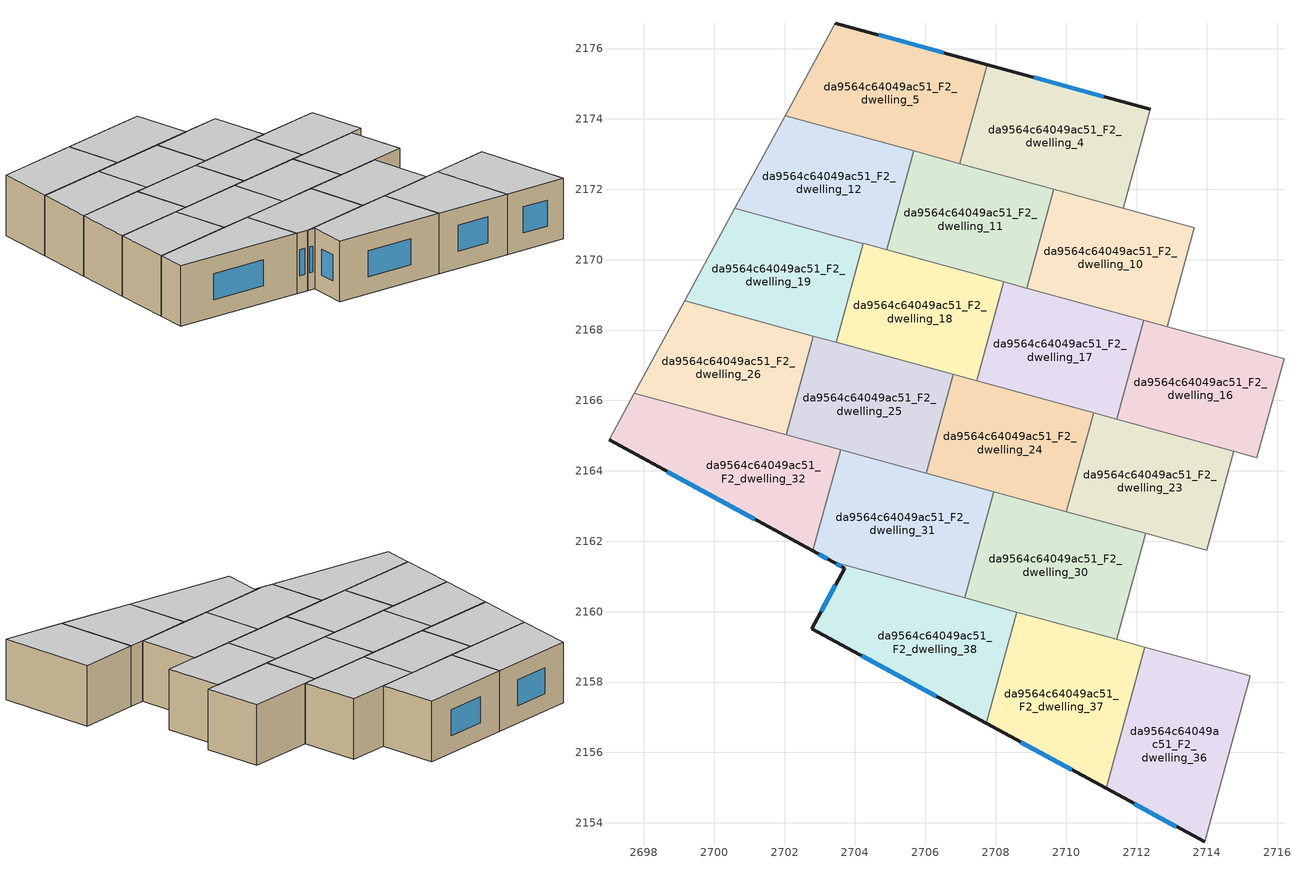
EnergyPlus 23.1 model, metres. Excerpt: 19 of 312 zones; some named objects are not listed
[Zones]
da9564c64049ac51_F2_dwelling_10
 floor to da9564c64049ac51_F1_dwelling_10 (EU_floor_Construction): 2713.63,2170.91 2712.86,2168.1 2708.88,2169.19 2709.65,2172 z6
 wall to da9564c64049ac51_F2_dwelling_9 (EU_wall_Construction): 2712.86,2168.1 2713.63,2170.91 z6:9
 wall to da9564c64049ac51_F2_dwelling_11 (EU_wall_Construction): 2709.65,2172 2708.88,2169.19 z6:9
 wall to da9564c64049ac51_F2_dwelling_17 (EU_wall_Construction): 2708.88,2169.19 2712.21,2168.28 z6:9
 wall to da9564c64049ac51_F2_dwelling_3 (EU_wall_Construction): 2713.63,2170.91 2711.62,2171.46 z6:9
 wall to da9564c64049ac51_F2_dwelling_16 (EU_wall_Construction): 2712.21,2168.28 2712.86,2168.1 z6:9
 wall to da9564c64049ac51_F2_dwelling_4 (EU_wall_Construction): 2711.62,2171.46 2709.65,2172 z6:9
 ceiling to da9564c64049ac51_F3_dwelling_10 (EU_floor_Construction): 2712.86,2168.1 2713.63,2170.91 2709.65,2172 2708.88,2169.19 z9
da9564c64049ac51_F2_dwelling_11
 floor to da9564c64049ac51_F1_dwelling_11 (EU_floor_Construction): 2709.65,2172 2708.88,2169.19 2704.9,2170.28 2705.67,2173.09 z6
 wall to da9564c64049ac51_F2_dwelling_12 (EU_wall_Construction): 2705.67,2173.09 2704.9,2170.28 z6:9
 wall to da9564c64049ac51_F2_dwelling_18 (EU_wall_Construction): 2704.9,2170.28 2708.22,2169.37 z6:9
 wall to da9564c64049ac51_F2_dwelling_4 (EU_wall_Construction): 2709.65,2172 2706.98,2172.73 z6:9
 wall to da9564c64049ac51_F2_dwelling_17 (EU_wall_Construction): 2708.22,2169.37 2708.88,2169.19 z6:9
 wall to da9564c64049ac51_F2_dwelling_5 (EU_wall_Construction): 2706.98,2172.73 2705.67,2173.09 z6:9
 ceiling to da9564c64049ac51_F3_dwelling_11 (EU_floor_Construction): 2708.88,2169.19 2709.65,2172 2705.67,2173.09 2704.9,2170.28 z9
da9564c64049ac51_F2_dwelling_12
 floor to da9564c64049ac51_F1_dwelling_12 (EU_floor_Construction): 2705.67,2173.09 2704.9,2170.28 2700.59,2171.46 2702.01,2174.09 z6
 wall adiabatic (EU_wall_Construction): 2702.01,2174.09 2700.59,2171.46 z6:9
 wall to da9564c64049ac51_F2_dwelling_19 (EU_wall_Construction): 2700.59,2171.46 2704.24,2170.46 z6:9
 wall to da9564c64049ac51_F2_dwelling_5 (EU_wall_Construction): 2705.67,2173.09 2702.01,2174.09 z6:9
 wall to da9564c64049ac51_F2_dwelling_18 (EU_wall_Construction): 2704.24,2170.46 2704.9,2170.28 z6:9
 ceiling to da9564c64049ac51_F3_dwelling_12 (EU_floor_Construction): 2704.9,2170.28 2705.67,2173.09 2702.01,2174.09 2700.59,2171.46 z9
da9564c64049ac51_F2_dwelling_16
 floor to da9564c64049ac51_F1_dwelling_16 (EU_floor_Construction): 2716.19,2167.19 2715.42,2164.38 2711.44,2165.47 2712.21,2168.28 z6
 wall to da9564c64049ac51_F2_dwelling_15 (EU_wall_Construction): 2715.42,2164.38 2716.19,2167.19 z6:9
 wall to da9564c64049ac51_F2_dwelling_17 (EU_wall_Construction): 2712.21,2168.28 2711.44,2165.47 z6:9
 wall to da9564c64049ac51_F2_dwelling_23 (EU_wall_Construction): 2711.44,2165.47 2714.76,2164.56 z6:9
 wall to da9564c64049ac51_F2_dwelling_9 (EU_wall_Construction): 2716.19,2167.19 2712.86,2168.1 z6:9
 wall to da9564c64049ac51_F2_dwelling_22 (EU_wall_Construction): 2714.76,2164.56 2715.42,2164.38 z6:9
 ceiling to da9564c64049ac51_F3_dwelling_16 (EU_floor_Construction): 2715.42,2164.38 2716.19,2167.19 2712.21,2168.28 2711.44,2165.47 z9
da9564c64049ac51_F2_dwelling_17
 floor to da9564c64049ac51_F1_dwelling_17 (EU_floor_Construction): 2712.21,2168.28 2711.44,2165.47 2707.45,2166.56 2708.22,2169.37 z6
 wall to da9564c64049ac51_F2_dwelling_18 (EU_wall_Construction): 2708.22,2169.37 2707.45,2166.56 z6:9
 wall to da9564c64049ac51_F2_dwelling_24 (EU_wall_Construction): 2707.45,2166.56 2710.78,2165.65 z6:9
 wall to da9564c64049ac51_F2_dwelling_23 (EU_wall_Construction): 2710.78,2165.65 2711.44,2165.47 z6:9
 ceiling to da9564c64049ac51_F3_dwelling_17 (EU_floor_Construction): 2711.44,2165.47 2712.21,2168.28 2708.22,2169.37 2707.45,2166.56 z9
da9564c64049ac51_F2_dwelling_18
 floor to da9564c64049ac51_F1_dwelling_18 (EU_floor_Construction): 2708.22,2169.37 2707.45,2166.56 2703.47,2167.65 2704.24,2170.46 z6
 wall to da9564c64049ac51_F2_dwelling_19 (EU_wall_Construction): 2704.24,2170.46 2703.47,2167.65 z6:9
 wall to da9564c64049ac51_F2_dwelling_25 (EU_wall_Construction): 2703.47,2167.65 2706.79,2166.74 z6:9
 wall to da9564c64049ac51_F2_dwelling_24 (EU_wall_Construction): 2706.79,2166.74 2707.45,2166.56 z6:9
 ceiling to da9564c64049ac51_F3_dwelling_18 (EU_floor_Construction): 2707.45,2166.56 2708.22,2169.37 2704.24,2170.46 2703.47,2167.65 z9
da9564c64049ac51_F2_dwelling_19
 floor to da9564c64049ac51_F1_dwelling_19 (EU_floor_Construction): 2704.24,2170.46 2703.47,2167.65 2699.16,2168.83 2700.59,2171.46 z6
 wall adiabatic (EU_wall_Construction): 2700.59,2171.46 2699.16,2168.83 z6:9
 wall to da9564c64049ac51_F2_dwelling_26 (EU_wall_Construction): 2699.16,2168.83 2702.81,2167.83 z6:9
 wall to da9564c64049ac51_F2_dwelling_25 (EU_wall_Construction): 2702.81,2167.83 2703.47,2167.65 z6:9
 ceiling to da9564c64049ac51_F3_dwelling_19 (EU_floor_Construction): 2703.47,2167.65 2704.24,2170.46 2700.59,2171.46 2699.16,2168.83 z9
da9564c64049ac51_F2_dwelling_23
 floor to da9564c64049ac51_F1_dwelling_23 (EU_floor_Construction): 2714.76,2164.56 2713.99,2161.75 2710.01,2162.84 2710.78,2165.65 z6
 wall to da9564c64049ac51_F2_dwelling_22 (EU_wall_Construction): 2713.99,2161.75 2714.76,2164.56 z6:9
 wall to da9564c64049ac51_F2_dwelling_24 (EU_wall_Construction): 2710.78,2165.65 2710.01,2162.84 z6:9
 wall to da9564c64049ac51_F2_dwelling_30 (EU_wall_Construction): 2710.01,2162.84 2712.27,2162.22 z6:9
 wall to da9564c64049ac51_F2_dwelling_29 (EU_wall_Construction): 2712.27,2162.22 2713.99,2161.75 z6:9
 ceiling to da9564c64049ac51_F3_dwelling_23 (EU_floor_Construction): 2713.99,2161.75 2714.76,2164.56 2710.78,2165.65 2710.01,2162.84 z9
da9564c64049ac51_F2_dwelling_24
 floor to da9564c64049ac51_F1_dwelling_24 (EU_floor_Construction): 2710.78,2165.65 2710.01,2162.84 2706.03,2163.93 2706.79,2166.74 z6
 wall to da9564c64049ac51_F2_dwelling_25 (EU_wall_Construction): 2706.79,2166.74 2706.03,2163.93 z6:9
 wall to da9564c64049ac51_F2_dwelling_31 (EU_wall_Construction): 2706.03,2163.93 2707.94,2163.41 z6:9
 wall to da9564c64049ac51_F2_dwelling_30 (EU_wall_Construction): 2707.94,2163.41 2710.01,2162.84 z6:9
 ceiling to da9564c64049ac51_F3_dwelling_24 (EU_floor_Construction): 2710.01,2162.84 2710.78,2165.65 2706.79,2166.74 2706.03,2163.93 z9
da9564c64049ac51_F2_dwelling_25
 floor to da9564c64049ac51_F1_dwelling_25 (EU_floor_Construction): 2706.79,2166.74 2706.03,2163.93 2702.04,2165.02 2702.81,2167.83 z6
 wall to da9564c64049ac51_F2_dwelling_26 (EU_wall_Construction): 2702.81,2167.83 2702.04,2165.02 z6:9
 wall to da9564c64049ac51_F2_dwelling_32 (EU_wall_Construction): 2702.04,2165.02 2703.59,2164.6 z6:9
 wall to da9564c64049ac51_F2_dwelling_31 (EU_wall_Construction): 2703.59,2164.6 2706.03,2163.93 z6:9
 ceiling to da9564c64049ac51_F3_dwelling_25 (EU_floor_Construction): 2706.03,2163.93 2706.79,2166.74 2702.81,2167.83 2702.04,2165.02 z9
da9564c64049ac51_F2_dwelling_26
 floor to da9564c64049ac51_F1_dwelling_26 (EU_floor_Construction): 2702.81,2167.83 2702.04,2165.02 2697.73,2166.2 2699.16,2168.83 z6
 wall adiabatic (EU_wall_Construction): 2699.16,2168.83 2697.73,2166.2 z6:9
 wall to da9564c64049ac51_F2_dwelling_32 (EU_wall_Construction): 2697.73,2166.2 2702.04,2165.02 z6:9
 ceiling to da9564c64049ac51_F3_dwelling_26 (EU_floor_Construction): 2702.04,2165.02 2702.81,2167.83 2699.16,2168.83 2697.73,2166.2 z9
da9564c64049ac51_F2_dwelling_30
 floor to da9564c64049ac51_F1_dwelling_30 (EU_floor_Construction): 2712.27,2162.22 2711.44,2159.21 2707.11,2160.39 2707.94,2163.41 z6
 wall to da9564c64049ac51_F2_dwelling_29 (EU_wall_Construction): 2711.44,2159.21 2712.27,2162.22 z6:9
 wall to da9564c64049ac51_F2_dwelling_31 (EU_wall_Construction): 2707.94,2163.41 2707.11,2160.39 z6:9
 wall to da9564c64049ac51_F2_dwelling_37 (EU_wall_Construction): 2708.6,2159.99 2711.44,2159.21 z6:9
 wall to da9564c64049ac51_F2_dwelling_38 (EU_wall_Construction): 2707.11,2160.39 2708.6,2159.99 z6:9
 ceiling to da9564c64049ac51_F3_dwelling_30 (EU_floor_Construction): 2711.44,2159.21 2712.27,2162.22 2707.94,2163.41 2707.11,2160.39 z9
da9564c64049ac51_F2_dwelling_31
 floor to da9564c64049ac51_F1_dwelling_31 (EU_floor_Construction): 2707.94,2163.41 2707.11,2160.39 2703.36,2161.42 2702.81,2161.72 2703.59,2164.6 z6
 wall outside (EU_wall_Construction): 2702.81,2161.72 2703.36,2161.42 z6:9
 wall to da9564c64049ac51_F2_dwelling_32 (EU_wall_Construction): 2703.59,2164.6 2702.81,2161.72 z6:9
 wall to da9564c64049ac51_F2_dwelling_38 (EU_wall_Construction): 2703.36,2161.42 2707.11,2160.39 z6:9
 window (EU_Window_Construction): 2702.97,2161.64 2703.21,2161.51 z6.86:8.14
 ceiling to da9564c64049ac51_F3_dwelling_31 (EU_floor_Construction): 2707.11,2160.39 2707.94,2163.41 2703.59,2164.6 2702.81,2161.72 2703.36,2161.42 z9
da9564c64049ac51_F2_dwelling_32
 floor to da9564c64049ac51_F1_dwelling_32 (EU_floor_Construction): 2703.59,2164.6 2702.81,2161.72 2697.01,2164.88 2697.73,2166.2 z6
 wall outside (EU_wall_Construction): 2697.01,2164.88 2702.81,2161.72 z6:9
 wall adiabatic (EU_wall_Construction): 2697.73,2166.2 2697.01,2164.88 z6:9
 window (EU_Window_Construction): 2698.67,2163.98 2701.15,2162.63 z6.86:8.14
 ceiling to da9564c64049ac51_F3_dwelling_32 (EU_floor_Construction): 2702.81,2161.72 2703.59,2164.6 2697.73,2166.2 2697.01,2164.88 z9
da9564c64049ac51_F2_dwelling_36
 floor to da9564c64049ac51_F1_dwelling_36 (EU_floor_Construction): 2715.22,2158.17 2713.93,2153.46 2711.13,2154.98 2712.23,2158.99 z6
 wall outside (EU_wall_Construction): 2711.13,2154.98 2713.93,2153.46 z6:9
 wall to da9564c64049ac51_F2_dwelling_35 (EU_wall_Construction): 2713.93,2153.46 2715.22,2158.17 z6:9
 wall to da9564c64049ac51_F2_dwelling_37 (EU_wall_Construction): 2712.23,2158.99 2711.13,2154.98 z6:9
 wall to da9564c64049ac51_F2_dwelling_29 (EU_wall_Construction): 2715.22,2158.17 2712.23,2158.99 z6:9
 window (EU_Window_Construction): 2711.93,2154.54 2713.13,2153.89 z6.86:8.14
 ceiling to da9564c64049ac51_F3_dwelling_36 (EU_floor_Construction): 2713.93,2153.46 2715.22,2158.17 2712.23,2158.99 2711.13,2154.98 z9
da9564c64049ac51_F2_dwelling_37
 floor to da9564c64049ac51_F1_dwelling_37 (EU_floor_Construction): 2712.23,2158.99 2711.13,2154.98 2707.73,2156.82 2708.6,2159.99 z6
 wall outside (EU_wall_Construction): 2707.73,2156.82 2711.13,2154.98 z6:9
 wall to da9564c64049ac51_F2_dwelling_38 (EU_wall_Construction): 2708.6,2159.99 2707.73,2156.82 z6:9
 wall to da9564c64049ac51_F2_dwelling_29 (EU_wall_Construction): 2712.23,2158.99 2711.44,2159.21 z6:9
 window (EU_Window_Construction): 2708.7,2156.3 2710.16,2155.5 z6.86:8.14
 ceiling to da9564c64049ac51_F3_dwelling_37 (EU_floor_Construction): 2711.13,2154.98 2712.23,2158.99 2708.6,2159.99 2707.73,2156.82 z9
da9564c64049ac51_F2_dwelling_38
 floor to da9564c64049ac51_F1_dwelling_38 (EU_floor_Construction): 2708.6,2159.99 2707.73,2156.82 2702.77,2159.52 2703.71,2161.24 2703.36,2161.42 z6
 wall outside (EU_wall_Construction): 2703.36,2161.42 2703.71,2161.24 2702.77,2159.52 2707.73,2156.82 z6:9
 window (EU_Window_Construction): 2704.19,2158.75 2706.31,2157.59 / 2703.44,2160.74 2703.04,2160.01 / 2703.46,2161.37 2703.61,2161.29 z6.86:8.14
 ceiling to da9564c64049ac51_F3_dwelling_38 (EU_floor_Construction): 2707.73,2156.82 2708.6,2159.99 2703.36,2161.42 2703.71,2161.24 2702.77,2159.52 z9
da9564c64049ac51_F2_dwelling_4
 floor to da9564c64049ac51_F1_dwelling_4 (EU_floor_Construction): 2712.39,2174.27 2711.62,2171.46 2706.98,2172.73 2707.75,2175.54 z6
 wall outside (EU_wall_Construction): 2712.39,2174.27 2707.75,2175.54 z6:9
 wall to da9564c64049ac51_F2_dwelling_3 (EU_wall_Construction): 2711.62,2171.46 2712.39,2174.27 z6:9
 wall to da9564c64049ac51_F2_dwelling_5 (EU_wall_Construction): 2707.75,2175.54 2706.98,2172.73 z6:9
 window (EU_Window_Construction): 2711.07,2174.63 2709.08,2175.18 z6.86:8.14
 ceiling to da9564c64049ac51_F3_dwelling_4 (EU_floor_Construction): 2711.62,2171.46 2712.39,2174.27 2707.75,2175.54 2706.98,2172.73 z9
da9564c64049ac51_F2_dwelling_5
 floor to da9564c64049ac51_F1_dwelling_5 (EU_floor_Construction): 2707.75,2175.54 2706.98,2172.73 2702.01,2174.09 2703.45,2176.72 z6
 wall outside (EU_wall_Construction): 2707.75,2175.54 2703.45,2176.72 z6:9
 wall adiabatic (EU_wall_Construction): 2703.45,2176.72 2702.01,2174.09 z6:9
 window (EU_Window_Construction): 2706.52,2175.88 2704.68,2176.39 z6.86:8.14
 ceiling to da9564c64049ac51_F3_dwelling_5 (EU_floor_Construction): 2706.98,2172.73 2707.75,2175.54 2703.45,2176.72 2702.01,2174.09 z9
[Building]
EU S2 Campaign: North Axis=0; Terrain=City; Solar Distribution=FullExterior
[Site:Location]
Helsinki-Vantaa.AP: Latitude=60.317; Longitude=24.963; Time Zone=2; Elevation=54.6
[SizingPeriod:WeatherFileDays]
AnnualSizingPeriod: Begin Month=1; Begin Day of Month=1; End Month=12; End Day of Month=31; Day of Week for Start Day=Monday; Use Weather File Daylight Saving Period=No; Use Weather File Rain and Snow Indicators=No
[MATERIAL]
EU_InternalMass_Material: Roughness=MediumRough; Thickness=0.1; Conductivity=1; Density=1800; Specific Heat=900; Thermal Absorptance=0.9; Solar Absorptance=0.7; Visible Absorptance=0.7
[MATERIAL:NOMASS] Roughness=MediumRough; Thermal Absorptance=0.9; Solar Absorptance=0.7; Visible Absorptance=0.7
Name | Thermal Resistance
EU_wall_NoMass | 5.91765
EU_floor_NoMass | 6.2875
[WINDOWMATERIAL:SIMPLEGLAZINGSYSTEM]
EU_Window_SimpleGlazing: UFactor=0.994035; Solar Heat Gain Coefficient=0.7; Visible Transmittance=0.7
[CONSTRUCTION]
EU_wall_Construction: EU_wall_NoMass
EU_floor_Construction: EU_floor_NoMass
EU_Window_Construction: EU_Window_SimpleGlazing
EU_InternalMass_Construction: EU_InternalMass_Material
[ZONE] Type=1; Multiplier=1; Ceiling Height=autocalculate; Floor Area=autocalculate; Part of Total Floor Area=Yes
Name | Volume
da9564c64049ac51_F2_dwelling_10 | 36.0784
da9564c64049ac51_F2_dwelling_11 | 36.0806
da9564c64049ac51_F2_dwelling_12 | 36.0828
da9564c64049ac51_F2_dwelling_16 | 36.0857
da9564c64049ac51_F2_dwelling_17 | 36.0798
da9564c64049ac51_F2_dwelling_18; da9564c64049ac51_F2_dwelling_24 | 36.082
da9564c64049ac51_F2_dwelling_19 | 36.0769
da9564c64049ac51_F2_dwelling_23; da9564c64049ac51_F2_dwelling_25 | 36.0791
da9564c64049ac51_F2_dwelling_26 | 36.0732
da9564c64049ac51_F2_dwelling_30; da9564c64049ac51_F2_dwelling_4 | 42.0872
da9564c64049ac51_F2_dwelling_31 | 42.093
da9564c64049ac51_F2_dwelling_32 | 42.0959
da9564c64049ac51_F2_dwelling_36 | 42.1003
da9564c64049ac51_F2_dwelling_37 | 42.0967
da9564c64049ac51_F2_dwelling_38 | 42.09375
da9564c64049ac51_F2_dwelling_5 | 42.0886
[INTERNALMASS] Construction=EU_InternalMass_Construction
Name | Zone or ZoneList | Surface Area
da9564c64049ac51_F2_dwelling_4_EU_InternalMass | da9564c64049ac51_F2_dwelling_4 | 14.0291
da9564c64049ac51_F2_dwelling_5_EU_InternalMass | da9564c64049ac51_F2_dwelling_5 | 14.0296
da9564c64049ac51_F2_dwelling_10_EU_InternalMass | da9564c64049ac51_F2_dwelling_10 | 12.0265
da9564c64049ac51_F2_dwelling_11_EU_InternalMass | da9564c64049ac51_F2_dwelling_11 | 12.0265
da9564c64049ac51_F2_dwelling_12_EU_InternalMass | da9564c64049ac51_F2_dwelling_12 | 12.0277
da9564c64049ac51_F2_dwelling_16_EU_InternalMass | da9564c64049ac51_F2_dwelling_16 | 12.0288
da9564c64049ac51_F2_dwelling_17_EU_InternalMass | da9564c64049ac51_F2_dwelling_17 | 12.0265
da9564c64049ac51_F2_dwelling_18_EU_InternalMass | da9564c64049ac51_F2_dwelling_18 | 12.0272
da9564c64049ac51_F2_dwelling_19_EU_InternalMass | da9564c64049ac51_F2_dwelling_19 | 12.0258
da9564c64049ac51_F2_dwelling_23_EU_InternalMass | da9564c64049ac51_F2_dwelling_23 | 12.0265
da9564c64049ac51_F2_dwelling_24_EU_InternalMass | da9564c64049ac51_F2_dwelling_24 | 12.0272
da9564c64049ac51_F2_dwelling_25_EU_InternalMass | da9564c64049ac51_F2_dwelling_25 | 12.0265
da9564c64049ac51_F2_dwelling_26_EU_InternalMass | da9564c64049ac51_F2_dwelling_26 | 12.0243
da9564c64049ac51_F2_dwelling_30_EU_InternalMass | da9564c64049ac51_F2_dwelling_30 | 14.0294
da9564c64049ac51_F2_dwelling_31_EU_InternalMass | da9564c64049ac51_F2_dwelling_31 | 14.0308
da9564c64049ac51_F2_dwelling_32_EU_InternalMass | da9564c64049ac51_F2_dwelling_32 | 14.032
da9564c64049ac51_F2_dwelling_36_EU_InternalMass | da9564c64049ac51_F2_dwelling_36 | 14.0335
da9564c64049ac51_F2_dwelling_37_EU_InternalMass | da9564c64049ac51_F2_dwelling_37 | 14.0321
da9564c64049ac51_F2_dwelling_38_EU_InternalMass | da9564c64049ac51_F2_dwelling_38 | 14.0313
[OTHEREQUIPMENT] Fuel Type=Electricity; Design Level Calculation Method=Watts/Area; Power per Zone Floor Area=1; Fraction Latent=0; Fraction Radiant=0; Fraction Lost=0; Carbon Dioxide Generation Rate=0; EndUse Subcategory=EU_Step8_InternalGains
Name | Zone or ZoneList or Space or SpaceList | Schedule
EU_Step8_InternalGain_da9564c64049ac51_F2_dwelling_4_f000 | da9564c64049ac51_F2_dwelling_4 | EU_Step8_GainSchedule_da9564c64049ac51_F2_dwelling_4_f000
EU_Step8_InternalGain_da9564c64049ac51_F2_dwelling_5_f000 | da9564c64049ac51_F2_dwelling_5 | EU_Step8_GainSchedule_da9564c64049ac51_F2_dwelling_5_f000
EU_Step8_InternalGain_da9564c64049ac51_F2_dwelling_10_f000 | da9564c64049ac51_F2_dwelling_10 | EU_Step8_GainSchedule_da9564c64049ac51_F2_dwelling_10_f000
EU_Step8_InternalGain_da9564c64049ac51_F2_dwelling_11_f000 | da9564c64049ac51_F2_dwelling_11 | EU_Step8_GainSchedule_da9564c64049ac51_F2_dwelling_11_f000
EU_Step8_InternalGain_da9564c64049ac51_F2_dwelling_12_f000 | da9564c64049ac51_F2_dwelling_12 | EU_Step8_GainSchedule_da9564c64049ac51_F2_dwelling_12_f000
EU_Step8_InternalGain_da9564c64049ac51_F2_dwelling_16_f000 | da9564c64049ac51_F2_dwelling_16 | EU_Step8_GainSchedule_da9564c64049ac51_F2_dwelling_16_f000
EU_Step8_InternalGain_da9564c64049ac51_F2_dwelling_17_f000 | da9564c64049ac51_F2_dwelling_17 | EU_Step8_GainSchedule_da9564c64049ac51_F2_dwelling_17_f000
EU_Step8_InternalGain_da9564c64049ac51_F2_dwelling_18_f000 | da9564c64049ac51_F2_dwelling_18 | EU_Step8_GainSchedule_da9564c64049ac51_F2_dwelling_18_f000
EU_Step8_InternalGain_da9564c64049ac51_F2_dwelling_19_f000 | da9564c64049ac51_F2_dwelling_19 | EU_Step8_GainSchedule_da9564c64049ac51_F2_dwelling_19_f000
EU_Step8_InternalGain_da9564c64049ac51_F2_dwelling_23_f000 | da9564c64049ac51_F2_dwelling_23 | EU_Step8_GainSchedule_da9564c64049ac51_F2_dwelling_23_f000
EU_Step8_InternalGain_da9564c64049ac51_F2_dwelling_24_f000 | da9564c64049ac51_F2_dwelling_24 | EU_Step8_GainSchedule_da9564c64049ac51_F2_dwelling_24_f000
EU_Step8_InternalGain_da9564c64049ac51_F2_dwelling_25_f000 | da9564c64049ac51_F2_dwelling_25 | EU_Step8_GainSchedule_da9564c64049ac51_F2_dwelling_25_f000
EU_Step8_InternalGain_da9564c64049ac51_F2_dwelling_26_f000 | da9564c64049ac51_F2_dwelling_26 | EU_Step8_GainSchedule_da9564c64049ac51_F2_dwelling_26_f000
EU_Step8_InternalGain_da9564c64049ac51_F2_dwelling_30_f000 | da9564c64049ac51_F2_dwelling_30 | EU_Step8_GainSchedule_da9564c64049ac51_F2_dwelling_30_f000
EU_Step8_InternalGain_da9564c64049ac51_F2_dwelling_31_f000 | da9564c64049ac51_F2_dwelling_31 | EU_Step8_GainSchedule_da9564c64049ac51_F2_dwelling_31_f000
EU_Step8_InternalGain_da9564c64049ac51_F2_dwelling_32_f000 | da9564c64049ac51_F2_dwelling_32 | EU_Step8_GainSchedule_da9564c64049ac51_F2_dwelling_32_f000
EU_Step8_InternalGain_da9564c64049ac51_F2_dwelling_36_f000 | da9564c64049ac51_F2_dwelling_36 | EU_Step8_GainSchedule_da9564c64049ac51_F2_dwelling_36_f000
EU_Step8_InternalGain_da9564c64049ac51_F2_dwelling_37_f000 | da9564c64049ac51_F2_dwelling_37 | EU_Step8_GainSchedule_da9564c64049ac51_F2_dwelling_37_f000
EU_Step8_InternalGain_da9564c64049ac51_F2_dwelling_38_f000 | da9564c64049ac51_F2_dwelling_38 | EU_Step8_GainSchedule_da9564c64049ac51_F2_dwelling_38_f000
[ZONEVENTILATION:DESIGNFLOWRATE] Schedule=EU_AlwaysOn; Design Flow Rate Calculation Method=AirChanges/Hour; Air Changes per Hour=0.596421; Ventilation Type=Natural; Fan Pressure Rise=0; Fan Total Efficiency=1; Constant Term Coefficient=1; Temperature Term Coefficient=0; Velocity Term Coefficient=0; Velocity Squared Term Coefficient=0; Minimum Indoor Temperature=-100; Maximum Indoor Temperature=100; Delta Temperature=-100; Minimum Outdoor Temperature=-100; Maximum Outdoor Temperature=100; Maximum Wind Speed=40
Name | Zone or ZoneList or Space or SpaceList
EU_ConstantAir_da9564c64049ac51_F2_dwelling_4 | da9564c64049ac51_F2_dwelling_4
EU_ConstantAir_da9564c64049ac51_F2_dwelling_5 | da9564c64049ac51_F2_dwelling_5
EU_ConstantAir_da9564c64049ac51_F2_dwelling_10 | da9564c64049ac51_F2_dwelling_10
EU_ConstantAir_da9564c64049ac51_F2_dwelling_11 | da9564c64049ac51_F2_dwelling_11
EU_ConstantAir_da9564c64049ac51_F2_dwelling_12 | da9564c64049ac51_F2_dwelling_12
EU_ConstantAir_da9564c64049ac51_F2_dwelling_16 | da9564c64049ac51_F2_dwelling_16
EU_ConstantAir_da9564c64049ac51_F2_dwelling_17 | da9564c64049ac51_F2_dwelling_17
EU_ConstantAir_da9564c64049ac51_F2_dwelling_18 | da9564c64049ac51_F2_dwelling_18
EU_ConstantAir_da9564c64049ac51_F2_dwelling_19 | da9564c64049ac51_F2_dwelling_19
EU_ConstantAir_da9564c64049ac51_F2_dwelling_23 | da9564c64049ac51_F2_dwelling_23
EU_ConstantAir_da9564c64049ac51_F2_dwelling_24 | da9564c64049ac51_F2_dwelling_24
EU_ConstantAir_da9564c64049ac51_F2_dwelling_25 | da9564c64049ac51_F2_dwelling_25
EU_ConstantAir_da9564c64049ac51_F2_dwelling_26 | da9564c64049ac51_F2_dwelling_26
EU_ConstantAir_da9564c64049ac51_F2_dwelling_30 | da9564c64049ac51_F2_dwelling_30
EU_ConstantAir_da9564c64049ac51_F2_dwelling_31 | da9564c64049ac51_F2_dwelling_31
EU_ConstantAir_da9564c64049ac51_F2_dwelling_32 | da9564c64049ac51_F2_dwelling_32
EU_ConstantAir_da9564c64049ac51_F2_dwelling_36 | da9564c64049ac51_F2_dwelling_36
EU_ConstantAir_da9564c64049ac51_F2_dwelling_37 | da9564c64049ac51_F2_dwelling_37
EU_ConstantAir_da9564c64049ac51_F2_dwelling_38 | da9564c64049ac51_F2_dwelling_38
[HVACTEMPLATE:ZONE:IDEALLOADSAIRSYSTEM] System Availability Schedule=EU_AlwaysOn; Maximum Heating Supply Air Temperature=50; Minimum Cooling Supply Air Temperature=13; Maximum Heating Supply Air Humidity Ratio=0.0156; Minimum Cooling Supply Air Humidity Ratio=0.0077; Heating Limit=NoLimit; Cooling Limit=NoLimit; Heating Availability Schedule=EU_AlwaysOn; Cooling Availability Schedule=EU_CoolingOff; Dehumidification Control Type=ConstantSensibleHeatRatio; Cooling Sensible Heat Ratio=0.7; Dehumidification Setpoint=60; Humidification Control Type=None; Humidification Setpoint=30; Outdoor Air Method=None; Outdoor Air Flow Rate per Person=0.00944; Outdoor Air Flow Rate per Zone Floor Area=0; Outdoor Air Flow Rate per Zone=0; Demand Controlled Ventilation Type=None; Outdoor Air Economizer Type=NoEconomizer; Heat Recovery Type=None; Sensible Heat Recovery Effectiveness=0.7; Latent Heat Recovery Effectiveness=0.65
Name | Template Thermostat
da9564c64049ac51_F2_dwelling_4 | EU_HeatOnly_da9564c64049ac51_F2_dwelling_4
da9564c64049ac51_F2_dwelling_5 | EU_HeatOnly_da9564c64049ac51_F2_dwelling_5
da9564c64049ac51_F2_dwelling_10 | EU_HeatOnly_da9564c64049ac51_F2_dwelling_10
da9564c64049ac51_F2_dwelling_11 | EU_HeatOnly_da9564c64049ac51_F2_dwelling_11
da9564c64049ac51_F2_dwelling_12 | EU_HeatOnly_da9564c64049ac51_F2_dwelling_12
da9564c64049ac51_F2_dwelling_16 | EU_HeatOnly_da9564c64049ac51_F2_dwelling_16
da9564c64049ac51_F2_dwelling_17 | EU_HeatOnly_da9564c64049ac51_F2_dwelling_17
da9564c64049ac51_F2_dwelling_18 | EU_HeatOnly_da9564c64049ac51_F2_dwelling_18
da9564c64049ac51_F2_dwelling_19 | EU_HeatOnly_da9564c64049ac51_F2_dwelling_19
da9564c64049ac51_F2_dwelling_23 | EU_HeatOnly_da9564c64049ac51_F2_dwelling_23
da9564c64049ac51_F2_dwelling_24 | EU_HeatOnly_da9564c64049ac51_F2_dwelling_24
da9564c64049ac51_F2_dwelling_25 | EU_HeatOnly_da9564c64049ac51_F2_dwelling_25
da9564c64049ac51_F2_dwelling_26 | EU_HeatOnly_da9564c64049ac51_F2_dwelling_26
da9564c64049ac51_F2_dwelling_30 | EU_HeatOnly_da9564c64049ac51_F2_dwelling_30
da9564c64049ac51_F2_dwelling_31 | EU_HeatOnly_da9564c64049ac51_F2_dwelling_31
da9564c64049ac51_F2_dwelling_32 | EU_HeatOnly_da9564c64049ac51_F2_dwelling_32
da9564c64049ac51_F2_dwelling_36 | EU_HeatOnly_da9564c64049ac51_F2_dwelling_36
da9564c64049ac51_F2_dwelling_37 | EU_HeatOnly_da9564c64049ac51_F2_dwelling_37
da9564c64049ac51_F2_dwelling_38 | EU_HeatOnly_da9564c64049ac51_F2_dwelling_38
[SIZING:ZONE] Zone Cooling Design Supply Air Temperature Input Method=SupplyAirTemperature; Zone Cooling Design Supply Air Temperature=13; Zone Heating Design Supply Air Temperature Input Method=SupplyAirTemperature; Zone Heating Design Supply Air Temperature=50; Zone Cooling Design Supply Air Humidity Ratio=0.008; Zone Heating Design Supply Air Humidity Ratio=0.008; Cooling Design Air Flow Method=DesignDay; Cooling Design Air Flow Rate=0; Cooling Minimum Air Flow per Zone Floor Area=0.000762; Cooling Minimum Air Flow=0; Cooling Minimum Air Flow Fraction=0.2; Heating Design Air Flow Method=DesignDay; Heating Design Air Flow Rate=0; Heating Maximum Air Flow per Zone Floor Area=0.002032; Heating Maximum Air Flow=0.141576; Heating Maximum Air Flow Fraction=0.3; Account for Dedicated Outdoor Air System=No; Dedicated Outdoor Air System Control Strategy=NeutralSupplyAir; Dedicated Outdoor Air Low Setpoint Temperature for Design=autosize; Dedicated Outdoor Air High Setpoint Temperature for Design=autosize; Zone Load Sizing Method=Sensible Load Only No Latent Load; Zone Latent Cooling Design Supply Air Humidity Ratio Input Method=HumidityRatioDifference; Zone Cooling Design Supply Air Humidity Ratio Difference=0.005; Zone Latent Heating Design Supply Air Humidity Ratio Input Method=HumidityRatioDifference; Zone Humidification Design Supply Air Humidity Ratio Difference=0.005
da9564c64049ac51_F2_dwelling_4; da9564c64049ac51_F2_dwelling_5; da9564c64049ac51_F2_dwelling_10; da9564c64049ac51_F2_dwelling_11; da9564c64049ac51_F2_dwelling_12; da9564c64049ac51_F2_dwelling_16; da9564c64049ac51_F2_dwelling_17; da9564c64049ac51_F2_dwelling_18; da9564c64049ac51_F2_dwelling_19; da9564c64049ac51_F2_dwelling_23; da9564c64049ac51_F2_dwelling_24; da9564c64049ac51_F2_dwelling_25; da9564c64049ac51_F2_dwelling_26; da9564c64049ac51_F2_dwelling_30; da9564c64049ac51_F2_dwelling_31; da9564c64049ac51_F2_dwelling_32; da9564c64049ac51_F2_dwelling_36; da9564c64049ac51_F2_dwelling_37; da9564c64049ac51_F2_dwelling_38
[SCHEDULE:CONSTANT]
Name | Hourly Value
EU_AlwaysOn | 1
EU_CoolingOff | 0
[SCHEDULE:FILE] Column Number=1; Rows to Skip at Top=0; Number of Hours of Data=8760; Column Separator=Comma; Interpolate to Timestep=No; Minutes per Item=60; Adjust Schedule for Daylight Savings=Yes
Name | File
EU_Step8_GainSchedule_da9564c64049ac51_F2_dwelling_4_f000 | ../../schedules/da9564c64049ac51/da9564c64049ac51_F2_dwelling_4_f000_gain.csv
EU_Step8_GainSchedule_da9564c64049ac51_F2_dwelling_5_f000 | ../../schedules/da9564c64049ac51/da9564c64049ac51_F2_dwelling_5_f000_gain.csv
EU_Step8_GainSchedule_da9564c64049ac51_F2_dwelling_10_f000 | ../../schedules/da9564c64049ac51/da9564c64049ac51_F2_dwelling_10_f000_gain.csv
EU_Step8_GainSchedule_da9564c64049ac51_F2_dwelling_11_f000 | ../../schedules/da9564c64049ac51/da9564c64049ac51_F2_dwelling_11_f000_gain.csv
EU_Step8_GainSchedule_da9564c64049ac51_F2_dwelling_12_f000 | ../../schedules/da9564c64049ac51/da9564c64049ac51_F2_dwelling_12_f000_gain.csv
EU_Step8_GainSchedule_da9564c64049ac51_F2_dwelling_16_f000 | ../../schedules/da9564c64049ac51/da9564c64049ac51_F2_dwelling_16_f000_gain.csv
EU_Step8_GainSchedule_da9564c64049ac51_F2_dwelling_17_f000 | ../../schedules/da9564c64049ac51/da9564c64049ac51_F2_dwelling_17_f000_gain.csv
EU_Step8_GainSchedule_da9564c64049ac51_F2_dwelling_18_f000 | ../../schedules/da9564c64049ac51/da9564c64049ac51_F2_dwelling_18_f000_gain.csv
EU_Step8_GainSchedule_da9564c64049ac51_F2_dwelling_19_f000 | ../../schedules/da9564c64049ac51/da9564c64049ac51_F2_dwelling_19_f000_gain.csv
EU_Step8_GainSchedule_da9564c64049ac51_F2_dwelling_23_f000 | ../../schedules/da9564c64049ac51/da9564c64049ac51_F2_dwelling_23_f000_gain.csv
EU_Step8_GainSchedule_da9564c64049ac51_F2_dwelling_24_f000 | ../../schedules/da9564c64049ac51/da9564c64049ac51_F2_dwelling_24_f000_gain.csv
EU_Step8_GainSchedule_da9564c64049ac51_F2_dwelling_25_f000 | ../../schedules/da9564c64049ac51/da9564c64049ac51_F2_dwelling_25_f000_gain.csv
EU_Step8_GainSchedule_da9564c64049ac51_F2_dwelling_26_f000 | ../../schedules/da9564c64049ac51/da9564c64049ac51_F2_dwelling_26_f000_gain.csv
EU_Step8_GainSchedule_da9564c64049ac51_F2_dwelling_30_f000 | ../../schedules/da9564c64049ac51/da9564c64049ac51_F2_dwelling_30_f000_gain.csv
EU_Step8_GainSchedule_da9564c64049ac51_F2_dwelling_31_f000 | ../../schedules/da9564c64049ac51/da9564c64049ac51_F2_dwelling_31_f000_gain.csv
EU_Step8_GainSchedule_da9564c64049ac51_F2_dwelling_32_f000 | ../../schedules/da9564c64049ac51/da9564c64049ac51_F2_dwelling_32_f000_gain.csv
EU_Step8_GainSchedule_da9564c64049ac51_F2_dwelling_36_f000 | ../../schedules/da9564c64049ac51/da9564c64049ac51_F2_dwelling_36_f000_gain.csv
EU_Step8_GainSchedule_da9564c64049ac51_F2_dwelling_37_f000 | ../../schedules/da9564c64049ac51/da9564c64049ac51_F2_dwelling_37_f000_gain.csv
EU_Step8_GainSchedule_da9564c64049ac51_F2_dwelling_38_f000 | ../../schedules/da9564c64049ac51/da9564c64049ac51_F2_dwelling_38_f000_gain.csv
